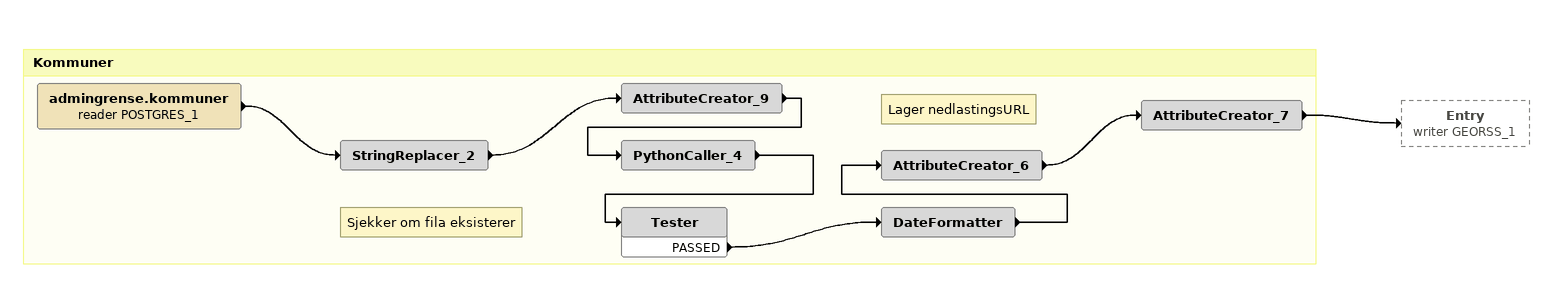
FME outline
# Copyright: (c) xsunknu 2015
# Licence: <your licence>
Bookmark: Kommuner
admingrense.kommuner (reader POSTGRES_1)
    -> StringReplacer_2
StringReplacer_2
    -> AttributeCreator_9
AttributeCreator_9
    -> PythonCaller_4
Note: Sjekker om fila eksisterer
PythonCaller_4
    -> Tester
Tester
    PASSED -> DateFormatter
DateFormatter
    -> AttributeCreator_6
Note: Lager nedlastingsURL
AttributeCreator_6
    -> AttributeCreator_7
AttributeCreator_7
    -> Entry (writer GEORSS_1)
